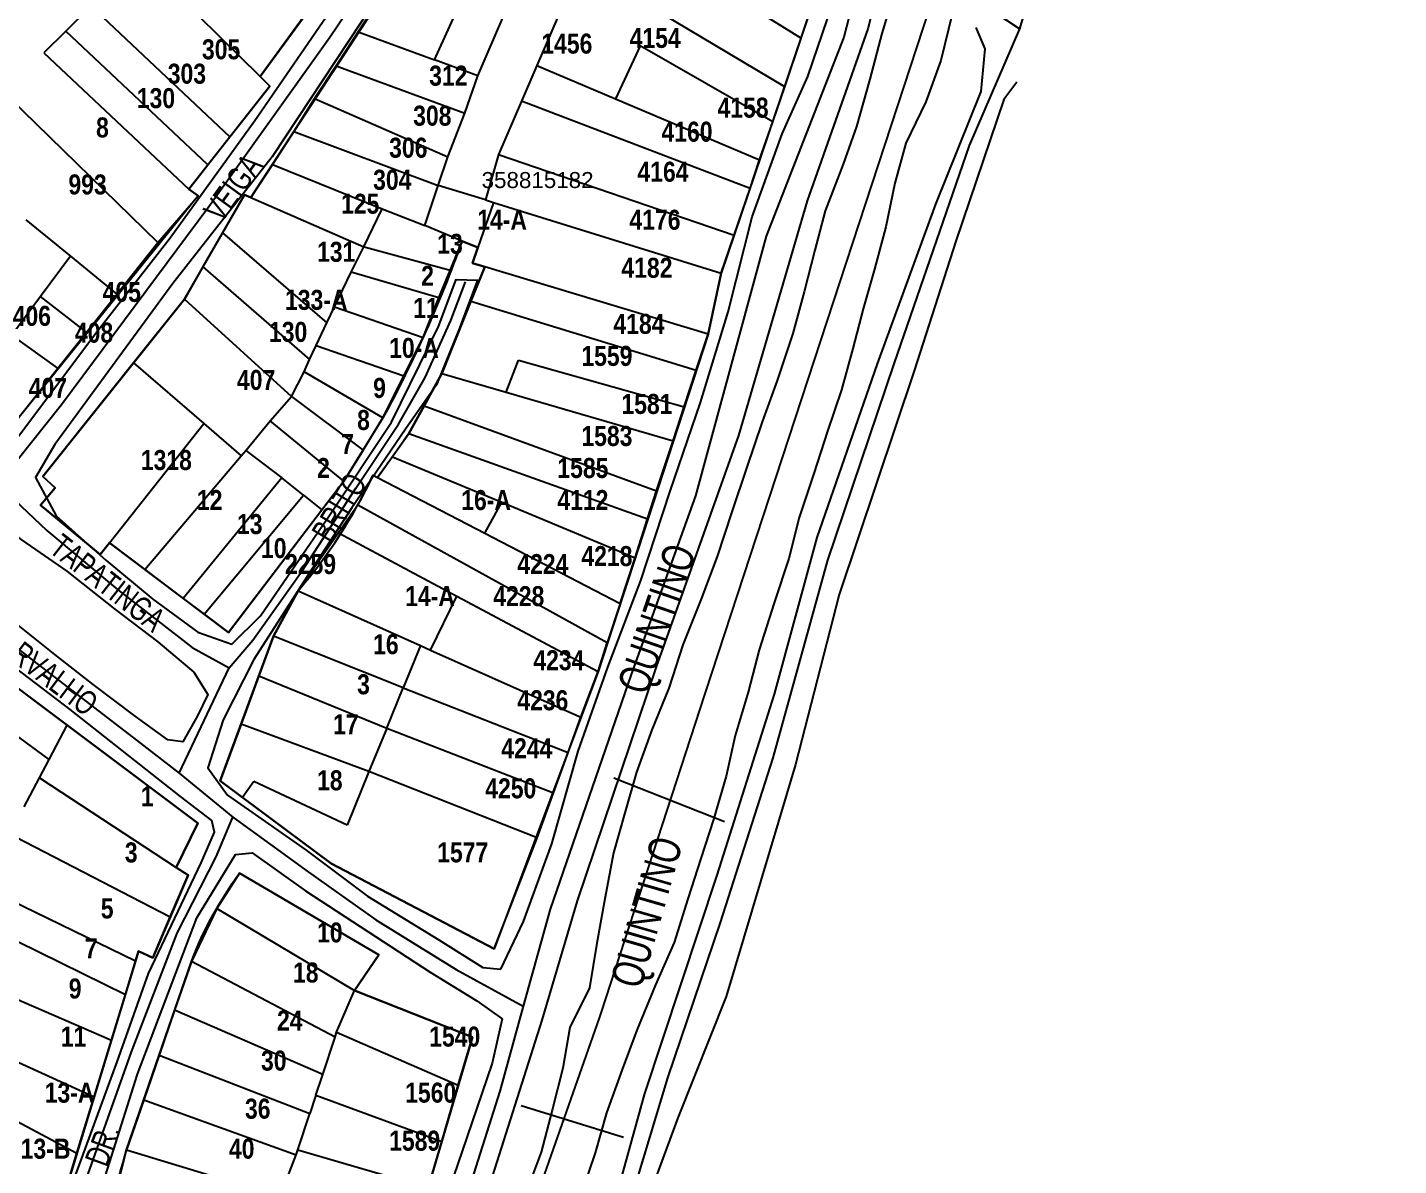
# Model space of a CAD drawing. Extents: x 199665 to 201826, y 4836581 to 4838476.
# Drawn here: x 201585.3 to 201756.4, y 4837050.1 to 4837192.2 of the extents above; entities that cross this region are included whole.
import ezdxf
from ezdxf.enums import TextEntityAlignment as Align

# ---------------------------------------------------------------- set-up
doc = ezdxf.new("R2010")
doc.units = 0
doc.header["$LTSCALE"] = 1.5
doc.header["$MEASUREMENT"] = 0
for name, color, linetype in [('CD-MALHA-LOTES', 40, 'CONTINUOUS'), ('CD_TXT_QUADRA', 7, 'CONTINUOUS'), ('HD-CANAIS', 7, 'CONTINUOUS'), ('HD-TXT-CANAIS', 7, 'CONTINUOUS'), ('LM-LIM-SETOR-FISCAL', 7, 'CONTINUOUS'), ('RU-QUADRAS', 6, 'CONTINUOUS'), ('SV-EIXO-RUA-N-PAV', 6, 'CONTINUOUS'), ('SV-EIXO-RUA-PAV', 20, 'CONTINUOUS'), ('SV-ESTIVAS', 7, 'CONTINUOUS'), ('SV-RUA-NAO-PAV-S-GUIA-C-GUIA', 7, 'CONTINUOUS'), ('SV-RUA-PAVIM-S-GUIA-C-GUIA', 7, 'CONTINUOUS'), ('SV-TXT-RUA-N-PAV-S-GUIA-C-GUIA', 7, 'CONTINUOUS'), ('SV-TXT-RUA-PAV-S-GUIA-C-GUIA', 7, 'CONTINUOUS'), ('Th_NmrPort', 1, 'CONTINUOUS')]:
    doc.layers.add(name, color=color, linetype=linetype)
doc.styles.add('ARIAL', font='ARIAL.TTF')
doc.styles.add('MONOTXT', font='ARIAL.TTF', dxfattribs={"height": 0.2})
doc.styles.get("Standard").update_dxf_attribs({"font": 'swisscbo.ttf'})
doc.linetypes.add('Limite', pattern='A,20,-3,[130,ltypeshp.shx,S=6.35,R=0,X=0,Y=0],-3,20', length=46)

msp = doc.modelspace()

# ---------------------------------------------------------------- linework, layer by layer
at = {"layer": 'CD-MALHA-LOTES', "linetype": 'Continuous'}
for p, q in [((201647.36, 4837223.39), (201626.55, 4837191.67)), ((201636.09, 4837188.17), (201651.26, 4837221.48)), ((201641.5, 4837186.18), (201649.29, 4837204.34)), ((201663.96, 4837202.04), (201681.84, 4837190.89)), ((201614.3, 4837186.07), (201599.36, 4837200.88)), ((201654.27, 4837200.05), (201648.84, 4837187.47)), ((201679.82, 4837184.79), (201654.27, 4837200.05)), ((201681.84, 4837190.89), (201684.34, 4837198.42)), ((201614.3, 4837186.07), (201621.86, 4837196.38)), ((201590.06, 4837191.75), (201593.23, 4837194.86)), ((201593.23, 4837194.86), (201610.54, 4837178.57)), ((201590.06, 4837191.75), (201587.31, 4837189.04)), ((201607.79, 4837175.07), (201590.06, 4837191.75)), ((201626.55, 4837191.67), (201623.8, 4837187.43)), ((201626.55, 4837191.67), (201636.09, 4837188.17)), ((201661.75, 4837189.91), (201658.68, 4837183.3)), ((201678.33, 4837180.43), (201661.75, 4837189.91)), ((201679.82, 4837184.79), (201681.84, 4837190.89)), ((201587.31, 4837189.04), (201605.4, 4837172.04)), ((201641.5, 4837186.18), (201636.09, 4837188.17)), ((201601.54, 4837165.35), (201580.21, 4837186.13)), ((201615.51, 4837184.87), (201614.3, 4837186.07)), ((201623.8, 4837187.43), (201621.11, 4837183.33)), ((201623.8, 4837187.43), (201639.86, 4837181.5)), ((201639.86, 4837181.5), (201641.5, 4837186.18)), ((201648.84, 4837187.47), (201646.94, 4837183.02)), ((201648.84, 4837187.47), (201658.68, 4837183.3)), ((201610.54, 4837178.57), (201615.51, 4837184.87)), ((201678.33, 4837180.43), (201679.82, 4837184.79)), ((201621.11, 4837183.33), (201618.54, 4837179.21)), ((201621.11, 4837183.33), (201637.75, 4837176.05)), ((201646.94, 4837183.02), (201644.06, 4837176.34)), ((201675.49, 4837172.12), (201646.94, 4837183.02)), ((201658.68, 4837183.3), (201676.67, 4837175.67)), ((201637.75, 4837176.05), (201639.86, 4837181.5)), ((201618.54, 4837179.21), (201615.86, 4837175.11)), ((201618.54, 4837179.21), (201636.52, 4837172.47)), ((201676.67, 4837175.67), (201678.33, 4837180.43)), ((201607.79, 4837175.07), (201610.54, 4837178.57)), ((201636.52, 4837172.47), (201637.75, 4837176.05)), ((201644.06, 4837176.34), (201642.46, 4837170.67)), ((201644.06, 4837176.34), (201673.5, 4837166.29)), ((201675.49, 4837172.12), (201676.67, 4837175.67)), ((201605.4, 4837172.04), (201607.79, 4837175.07)), ((201615.86, 4837175.11), (201613.16, 4837170.98)), ((201615.86, 4837175.11), (201629.54, 4837169.57)), ((201634.87, 4837167.5), (201636.52, 4837172.47)), ((201642.46, 4837170.67), (201636.52, 4837172.47)), ((201601.54, 4837165.35), (201606.57, 4837171.17)), ((201606.57, 4837171.17), (201605.4, 4837172.04)), ((201612.36, 4837171.33), (201609.61, 4837166.56)), ((201613.16, 4837170.98), (201612.36, 4837171.33)), ((201613.16, 4837170.98), (201627.25, 4837164.83)), ((201642.46, 4837170.67), (201643.46, 4837170.34)), ((201673.5, 4837166.29), (201675.49, 4837172.12)), ((201627.25, 4837164.83), (201629.54, 4837169.57)), ((201629.54, 4837169.57), (201634.87, 4837167.5)), ((201643.46, 4837170.34), (201641.5, 4837164.73)), ((201643.46, 4837170.34), (201671.87, 4837161.53)), ((201585.06, 4837168.19), (201590.64, 4837163.66)), ((201639.52, 4837165.53), (201634.87, 4837167.5)), ((201609.61, 4837166.56), (201607.16, 4837162.33)), ((201609.61, 4837166.56), (201622.66, 4837155.32)), ((201638.05, 4837161.88), (201639.52, 4837165.53)), ((201639.52, 4837165.53), (201641.5, 4837164.73)), ((201671.87, 4837161.53), (201673.5, 4837166.29)), ((201590.64, 4837163.66), (201586.88, 4837158.6)), ((201590.64, 4837163.66), (201596.41, 4837158.9)), ((201596.41, 4837158.9), (201601.54, 4837165.35)), ((201625.67, 4837161.66), (201627.25, 4837164.83)), ((201627.46, 4837164.74), (201627.25, 4837164.83)), ((201638.05, 4837161.88), (201627.46, 4837164.74)), ((201641.5, 4837164.73), (201640.82, 4837162.8)), ((201607.16, 4837162.33), (201604.87, 4837158.3)), ((201607.16, 4837162.33), (201620.47, 4837150.77)), ((201642.36, 4837162.34), (201640.63, 4837158.03)), ((201640.82, 4837162.8), (201642.36, 4837162.34)), ((201670.23, 4837153.93), (201642.36, 4837162.34)), ((201623.59, 4837157.32), (201625.67, 4837161.66)), ((201636.63, 4837158.47), (201625.67, 4837161.66)), ((201636.63, 4837158.47), (201638.05, 4837161.88)), ((201670.23, 4837153.93), (201671.87, 4837161.53)), ((201586.88, 4837158.6), (201583.3, 4837153.79)), ((201592.62, 4837154.15), (201586.88, 4837158.6)), ((201592.62, 4837154.15), (201596.41, 4837158.9)), ((201604.87, 4837158.3), (201598.49, 4837150.32)), ((201604.87, 4837158.3), (201618.24, 4837146.15)), ((201622.66, 4837155.32), (201623.59, 4837157.32)), ((201623.59, 4837157.32), (201634.65, 4837153.51)), ((201634.65, 4837153.51), (201636.63, 4837158.47)), ((201640.63, 4837158.03), (201637, 4837148.99)), ((201640.63, 4837158.03), (201668.75, 4837149.43)), ((201621.31, 4837152.51), (201622.66, 4837155.32)), ((201589.06, 4837149.68), (201583.3, 4837153.79)), ((201589.06, 4837149.68), (201592.62, 4837154.15)), ((201632.27, 4837148.69), (201634.65, 4837153.51)), ((201668.75, 4837149.43), (201670.23, 4837153.93)), ((201620.47, 4837150.77), (201621.31, 4837152.51)), ((201621.31, 4837152.51), (201632.27, 4837148.69)), ((201598.49, 4837150.32), (201587.17, 4837136.14)), ((201598.49, 4837150.32), (201607.28, 4837142.74)), ((201619.79, 4837149.2), (201620.47, 4837150.77)), ((201645.03, 4837146.66), (201646.56, 4837150.66)), ((201646.56, 4837150.66), (201667.25, 4837144.83)), ((201582.63, 4837141.61), (201589.06, 4837149.68)), ((201618.24, 4837146.15), (201619.79, 4837149.2)), ((201629.65, 4837143.45), (201619.79, 4837149.2)), ((201629.65, 4837143.45), (201632.27, 4837148.69)), ((201637, 4837148.99), (201634.79, 4837144.97)), ((201637, 4837148.99), (201645.03, 4837146.66)), ((201667.25, 4837144.83), (201668.75, 4837149.43)), ((201645.03, 4837146.66), (201665.86, 4837140.61)), ((201615.57, 4837143.1), (201618.24, 4837146.15)), ((201618.24, 4837146.15), (201627.16, 4837139.42)), ((201634.79, 4837144.97), (201632.89, 4837141.52)), ((201634.79, 4837144.97), (201663.81, 4837134.35)), ((201665.86, 4837140.61), (201667.25, 4837144.83)), ((201627.16, 4837139.42), (201629.65, 4837143.45)), ((201595.49, 4837127.84), (201607.28, 4837142.74)), ((201607.28, 4837142.74), (201611.94, 4837138.72)), ((201612.51, 4837139.39), (201615.57, 4837143.1)), ((201624.78, 4837135.54), (201615.57, 4837143.1)), ((201632.89, 4837141.52), (201630.85, 4837138.61)), ((201632.89, 4837141.52), (201662.66, 4837130.84)), ((201663.81, 4837134.35), (201665.86, 4837140.61)), ((201599.9, 4837124.53), (201611.94, 4837138.72)), ((201611.94, 4837138.72), (201612.51, 4837139.39)), ((201612.51, 4837139.39), (201617.02, 4837135.96)), ((201627.16, 4837139.42), (201624.78, 4837135.54)), ((201630.85, 4837138.61), (201628.96, 4837136.03)), ((201630.85, 4837138.61), (201644.48, 4837132.93)), ((201626.5, 4837132.56), (201628.43, 4837136.3)), ((201628.43, 4837136.3), (201628.96, 4837136.03)), ((201588.73, 4837134.72), (201586.91, 4837132.56)), ((201587.17, 4837136.14), (201588.73, 4837134.72)), ((201617.02, 4837135.96), (201604.71, 4837120.9)), ((201619.71, 4837133.81), (201617.02, 4837135.96)), ((201622.02, 4837131.96), (201624.78, 4837135.54)), ((201628.96, 4837136.03), (201642.36, 4837129.06)), ((201607.31, 4837118.95), (201619.71, 4837133.81)), ((201619.71, 4837133.81), (201622.02, 4837131.96)), ((201642.36, 4837129.06), (201644.48, 4837132.93)), ((201644.48, 4837132.93), (201661.13, 4837126)), ((201662.66, 4837130.84), (201663.81, 4837134.35)), ((201586.91, 4837132.56), (201594.35, 4837126.4)), ((201610.37, 4837116.67), (201622.02, 4837131.96)), ((201626.5, 4837132.56), (201624.09, 4837129.1)), ((201657.62, 4837115.36), (201626.5, 4837132.56)), ((201661.13, 4837126), (201662.66, 4837130.84)), ((201594.35, 4837126.4), (201595.49, 4837127.84)), ((201595.49, 4837127.84), (201599.9, 4837124.53)), ((201624.09, 4837129.1), (201619.05, 4837121.85)), ((201624.09, 4837129.1), (201638.86, 4837121.21)), ((201642.36, 4837129.06), (201659.26, 4837120.27)), ((201659.26, 4837120.27), (201661.13, 4837126)), ((201599.9, 4837124.53), (201604.71, 4837120.9)), ((201604.71, 4837120.9), (201607.31, 4837118.95)), ((201619.05, 4837121.85), (201616, 4837116.19)), ((201619.05, 4837121.85), (201634.33, 4837115.03)), ((201635.6, 4837114.46), (201638.86, 4837121.21)), ((201638.86, 4837121.21), (201656.5, 4837111.79)), ((201659.26, 4837120.27), (201657.62, 4837115.36)), ((201607.31, 4837118.95), (201610.37, 4837116.67)), ((201616, 4837116.19), (201614.16, 4837111.25)), ((201632.16, 4837109.73), (201616, 4837116.19)), ((201590.22, 4837105.09), (201578.05, 4837114.22)), ((201634.33, 4837115.03), (201632.16, 4837109.73)), ((201634.33, 4837115.03), (201635.6, 4837114.46)), ((201635.6, 4837114.46), (201654.36, 4837106.09)), ((201656.5, 4837111.79), (201657.62, 4837115.36)), ((201587.98, 4837100.82), (201571.45, 4837112.85)), ((201614.16, 4837111.25), (201611.93, 4837105.23)), ((201614.16, 4837111.25), (201630.11, 4837104.7)), ((201654.36, 4837106.09), (201656.5, 4837111.79)), ((201630.11, 4837104.7), (201632.16, 4837109.73)), ((201632.16, 4837109.73), (201652.78, 4837101.68)), ((201652.78, 4837101.68), (201654.36, 4837106.09)), ((201587.98, 4837100.82), (201590.22, 4837105.09)), ((201606.52, 4837092.86), (201590.22, 4837105.09)), ((201611.93, 4837105.23), (201609.31, 4837098.15)), ((201627.89, 4837099.29), (201611.93, 4837105.23)), ((201630.11, 4837104.7), (201627.89, 4837099.29)), ((201630.11, 4837104.7), (201650.95, 4837096.63)), ((201586.78, 4837098.53), (201587.98, 4837100.82)), ((201650.95, 4837096.63), (201652.78, 4837101.68)), ((201627.89, 4837099.29), (201625.17, 4837092.6)), ((201648.91, 4837091.02), (201627.89, 4837099.29)), ((201584.87, 4837094.9), (201586.78, 4837098.53)), ((201586.78, 4837098.53), (201603.84, 4837087.33)), ((201609.31, 4837098.15), (201612.11, 4837096.06)), ((201613.54, 4837098.04), (201612.11, 4837096.06)), ((201625.17, 4837092.6), (201613.54, 4837098.04)), ((201612.11, 4837096.06), (201623.19, 4837087.83)), ((201648.91, 4837091.02), (201650.95, 4837096.63)), ((201603.84, 4837087.33), (201606.52, 4837092.86)), ((201583.76, 4837091.16), (201603.09, 4837081.14)), ((201643.55, 4837077.14), (201648.91, 4837091.02)), ((201605.32, 4837086.36), (201603.84, 4837087.33)), ((201623.19, 4837087.83), (201643.55, 4837077.14)), ((201603.09, 4837081.14), (201605.32, 4837086.36)), ((201611.75, 4837086.61), (201608.89, 4837082.2)), ((201629.15, 4837076.4), (201611.75, 4837086.61)), ((201598.76, 4837075.62), (201581.61, 4837083.93)), ((201608.89, 4837082.2), (201605.73, 4837075.57)), ((201608.89, 4837082.2), (201626.08, 4837071.96)), ((201580.41, 4837079.88), (201597.49, 4837071.46)), ((201600.91, 4837076.05), (201603.09, 4837081.14)), ((201598.76, 4837075.62), (201599.14, 4837076.87)), ((201599.14, 4837076.87), (201600.91, 4837076.05)), ((201626.08, 4837071.96), (201629.15, 4837076.4)), ((201597.49, 4837071.46), (201598.76, 4837075.62)), ((201605.73, 4837075.57), (201603.64, 4837069.48)), ((201623.66, 4837066.14), (201605.73, 4837075.57)), ((201578.44, 4837073.24), (201595.74, 4837065.76)), ((201595.74, 4837065.76), (201597.49, 4837071.46)), ((201623.86, 4837066.77), (201626.08, 4837071.96)), ((201640.81, 4837066.14), (201626.08, 4837071.96)), ((201603.64, 4837069.48), (201601.71, 4837063.86)), ((201622.13, 4837061.48), (201603.64, 4837069.48)), ((201576.06, 4837066.63), (201593.58, 4837058.68)), ((201622.13, 4837061.48), (201623.66, 4837066.14)), ((201623.66, 4837066.14), (201623.86, 4837066.77)), ((201623.86, 4837066.77), (201639.05, 4837060.13)), ((201639.05, 4837060.13), (201640.81, 4837066.14)), ((201593.58, 4837058.68), (201595.74, 4837065.76)), ((201601.71, 4837063.86), (201599.79, 4837058.28)), ((201601.71, 4837063.86), (201620.52, 4837056.58)), ((201574, 4837060.95), (201591.43, 4837051.64)), ((201621.28, 4837058.9), (201622.13, 4837061.48)), ((201636.98, 4837053.08), (201639.05, 4837060.13)), ((201591.43, 4837051.64), (201593.58, 4837058.68)), ((201599.79, 4837058.28), (201597.64, 4837052.04)), ((201599.79, 4837058.28), (201618.82, 4837051.45)), ((201621.28, 4837058.9), (201620.52, 4837056.58)), ((201621.28, 4837058.9), (201636.98, 4837053.08)), ((201619.03, 4837052.04), (201620.52, 4837056.58)), ((201635.29, 4837047.3), (201636.98, 4837053.08)), ((201589.44, 4837045.12), (201591.43, 4837051.64)), ((201597.56, 4837051.8), (201596.43, 4837047.35)), ((201597.64, 4837052.04), (201597.56, 4837051.8)), ((201597.64, 4837052.04), (201616.8, 4837046.25)), ((201616.8, 4837046.25), (201618.82, 4837051.45)), ((201618.82, 4837051.45), (201619.03, 4837052.04)), ((201619.03, 4837052.04), (201635.29, 4837047.3))]:
    msp.add_line(p, q, dxfattribs=at)
at = {"layer": 'HD-CANAIS'}
for p, q in [((201700.7, 4837193.88), (201699.29, 4837188.09)), ((201699.29, 4837188.09), (201697.41, 4837182.92)), ((201697.41, 4837182.92), (201694.92, 4837177.76)), ((201694.92, 4837177.76), (201693.55, 4837172.79)), ((201693.55, 4837172.79), (201692.41, 4837167.31)), ((201692.41, 4837167.31), (201691.03, 4837162.03)), ((201691.03, 4837162.03), (201689.6, 4837157.06)), ((201689.6, 4837157.06), (201688.32, 4837152.13)), ((201688.32, 4837152.13), (201686.89, 4837146.96)), ((201686.89, 4837146.96), (201685.16, 4837141.79)), ((201685.16, 4837141.79), (201683.43, 4837136.52)), ((201683.43, 4837136.52), (201681.59, 4837131)), ((201681.59, 4837131), (201680.31, 4837125.88)), ((201680.31, 4837125.88), (201678.47, 4837120.36)), ((201678.47, 4837120.36), (201676.63, 4837114.49)), ((201676.63, 4837114.49), (201675.25, 4837109.22)), ((201675.25, 4837109.22), (201673.61, 4837103.8)), ((201673.61, 4837103.8), (201672.48, 4837098.72)), ((201672.48, 4837098.72), (201670.9, 4837093.3)), ((201670.9, 4837093.3), (201669.32, 4837088.42)), ((201669.32, 4837088.42), (201667.69, 4837083.4)), ((201667.69, 4837083.4), (201666.01, 4837077.93)), ((201666.01, 4837077.93), (201663.67, 4837072.67)), ((201663.67, 4837072.67), (201661.33, 4837067.01)), ((201661.33, 4837067.01), (201659.51, 4837062.09)), ((201659.51, 4837062.09), (201657.57, 4837056.68)), ((201657.57, 4837056.68), (201656.14, 4837051.7)), ((201656.14, 4837051.7), (201654.47, 4837046.78))]:
    msp.add_line(p, q, dxfattribs=at)
msp.add_lwpolyline([(201693.57, 4837196.87), (201691.94, 4837191.44), (201690.45, 4837185.77), (201688.76, 4837179.85), (201687.08, 4837175.13), (201684.84, 4837169.32), (201683.56, 4837164.39), (201682.23, 4837159.22), (201680.8, 4837153.99), (201678.86, 4837148.13), (201676.98, 4837142.96), (201675.04, 4837137.19), (201673.2, 4837131.73), (201671.36, 4837126.16), (201669.33, 4837120.74), (201667.09, 4837115.13), (201665.35, 4837109.71), (201663.22, 4837104.5), (201661.29, 4837099.23), (201659.86, 4837094.16), (201658.43, 4837089.13), (201657.34, 4837083.41), (201656.35, 4837077.88), (201655.42, 4837072.29), (201652.99, 4837067.34), (201652.11, 4837062.25), (201650.78, 4837057.03), (201649.39, 4837051.75), (201647.52, 4837046.79)], dxfattribs=at)
at = {"layer": 'LM-LIM-SETOR-FISCAL', "linetype": 'Limite', "ltscale": 0.1, "const_width": 0.25}
msp.add_lwpolyline([(200976.72, 4836660.04), (201029.68, 4836650.57), (201082.74, 4836640.53), (201120.56, 4836662.45), (201159.2, 4836654.75), (201242.65, 4836635.7), (201311.16, 4836620.02), (201344.07, 4836614.06), (201404.24, 4836602.34), (201465.09, 4836590.17), (201502.2, 4836583.04), (201514.19, 4836580.66), (201521.93, 4836665.19), (201553.41, 4836752.43), (201587.6, 4836863.42), (201599.18, 4836899.57), (201622.52, 4836971.26), (201656.74, 4837068.75), (201669.56, 4837108.13), (201725.18, 4837277.93), (201746.7, 4837344.82), (201756.31, 4837372.75)], dxfattribs=at)
at = {"layer": 'RU-QUADRAS', "color": 6, "linetype": 'Continuous'}
msp.add_lwpolyline([(201555.19, 4837211.46), (201598.37, 4837265.67), (201607.1, 4837258.39), (201635.77, 4837232.27), (201636.74, 4837233.15), (201644.43, 4837226.27), (201628.5, 4837207.36), (201629.25, 4837206.65), (201614.3, 4837186.07), (201615.51, 4837184.87), (201605.4, 4837172.04), (201606.57, 4837171.17), (201582.63, 4837141.61)], dxfattribs=at)
for points in [[(201684.34, 4837198.42), (201671.87, 4837161.53), (201670.23, 4837153.93), (201656.53, 4837111.77), (201643.55, 4837077.14), (201623.19, 4837087.83), (201609.31, 4837098.15), (201616, 4837116.19), (201619.05, 4837121.85, 0.065782), (201628.43, 4837136.3), (201628.96, 4837136.03), (201632.89, 4837141.52), (201637, 4837148.99), (201642.36, 4837162.34), (201640.82, 4837162.8), (201641.5, 4837164.73), (201639.52, 4837165.53, -0.038176), (201629.65, 4837143.45), (201624.78, 4837135.54), (201610.37, 4837116.67), (201595.49, 4837127.84), (201594.35, 4837126.4), (201586.91, 4837132.56), (201588.73, 4837134.72), (201587.17, 4837136.14), (201604.87, 4837158.3), (201612.36, 4837171.33), (201613.16, 4837170.98), (201647.36, 4837223.39)], [(201531.34, 4837034.24), (201540.54, 4837054.01), (201539.46, 4837054.43, 0.024455), (201564.39, 4837102.78), (201571.45, 4837112.85), (201569.37, 4837114.37), (201572.53, 4837118.35), (201573.99, 4837117.25), (201575.3, 4837118.71), (201579.3, 4837115.71), (201578.05, 4837114.22), (201606.52, 4837092.86), (201603.84, 4837087.33), (201605.32, 4837086.36), (201600.91, 4837076.05), (201599.14, 4837076.87), (201573.52, 4836992.96)]]:
    msp.add_lwpolyline(points, format="xyb", dxfattribs=at)
msp.add_lwpolyline([(201580.2, 4836995.74), (201584.08, 4836996.87), (201584.26, 4837000.06), (201591.01, 4837023.09), (201589.27, 4837023.48), (201589.97, 4837027.07), (201591.97, 4837026.7, -0.027693), (201597.63, 4837052.04), (201605.73, 4837075.57, -0.065377), (201611.75, 4837086.61), (201629.15, 4837076.4), (201626.08, 4837071.96), (201640.81, 4837066.14), (201621.54, 4837000.78, 0.03199), (201613.59, 4836978.89), (201603.76, 4836976.39), (201604.2, 4836974.77), (201587.23, 4836971.09), (201583.47, 4836993.52), (201581.16, 4836992.89)], format="xyb", close=True, dxfattribs=at)
at = {"layer": 'SV-EIXO-RUA-N-PAV'}
msp.add_line((201709.13, 4837192.03), (201690.59, 4837204.26), dxfattribs=at)
for points in [[(201651.04, 4837230.8), (201638.41, 4837213.77), (201623.02, 4837190.97), (201607.91, 4837169.82), (201589.51, 4837145.09), (201583.97, 4837138.13), (201582.1, 4837134.67), (201577.97, 4837128.61), (201572.48, 4837122.84), (201567.53, 4837117.62), (201564.51, 4837112.54), (201563.96, 4837107.87), (201551.6, 4837083.97), (201541.16, 4837065.02), (201533.47, 4837047.99)], [(201604.21, 4837099.11), (201610.45, 4837112.25), (201613.42, 4837115.72), (201619.56, 4837124.38), (201626.26, 4837134.7), (201631.57, 4837142.66), (201634.92, 4837148.52), (201638.13, 4837155.64), (201639.94, 4837160.46)], [(201545.03, 4837137.75), (201556.23, 4837132.15), (201572.48, 4837122.84), (201577.63, 4837119.67), (201586.05, 4837113.06), (201598.88, 4837103.23), (201604.21, 4837099.11), (201610.91, 4837093.61), (201620.33, 4837086.79), (201628.75, 4837080.78), (201638.78, 4837074.56), (201647.16, 4837070.01)], [(201582.1, 4837134.67), (201587.7, 4837129.39), (201596.49, 4837122.03), (201605.84, 4837114.77), (201610.45, 4837112.25)], [(201583.33, 4836963.11), (201578.77, 4836981.22), (201576.9, 4836991.08), (201577.93, 4836996.44), (201581.52, 4837006.19), (201587.02, 4837027.78), (201591.25, 4837044.61), (201598.24, 4837064.29), (201603.95, 4837079.11), (201608.82, 4837088.63), (201610.91, 4837093.61)]]:
    msp.add_lwpolyline(points, dxfattribs=at)
at = {"layer": 'SV-EIXO-RUA-PAV'}
for p, q in [((201719.4, 4837227.99), (201709.13, 4837192.03)), ((201709.13, 4837192.03), (201702.85, 4837177.48)), ((201702.85, 4837177.48), (201693.43, 4837150.22)), ((201693.43, 4837150.22), (201685.15, 4837125.68)), ((201685.15, 4837125.68), (201678.3, 4837100.99)), ((201678.3, 4837100.99), (201671.74, 4837080.44)), ((201671.74, 4837080.44), (201665.18, 4837061.03)), ((201665.18, 4837061.03), (201658.33, 4837038.48))]:
    msp.add_line(p, q, dxfattribs=at)
msp.add_lwpolyline([(201750.69, 4837382.05), (201732.69, 4837329.84), (201714.57, 4837276.34), (201697.72, 4837229.57), (201690.59, 4837204.26), (201687.19, 4837191.02), (201677.5, 4837166.17), (201668.65, 4837133.73), (201660.65, 4837111.4), (201650.53, 4837082.12), (201647.16, 4837070.01), (201644.22, 4837059.37), (201636.63, 4837035.36)], dxfattribs=at)
at = {"layer": 'SV-ESTIVAS'}
for points in [[(201658.48, 4837098.53), (201672.29, 4837093.07)], [(201659.67, 4837053.6), (201646.88, 4837057.54)]]:
    msp.add_lwpolyline(points, dxfattribs=at)
at = {"layer": 'SV-RUA-NAO-PAV-S-GUIA-C-GUIA'}
for points in [[(201581.37, 4837244.32), (201599.73, 4837267.38), (201608.89, 4837259.47), (201619.46, 4837250.17), (201633.95, 4837239.71), (201646.61, 4837231.08), (201647.7, 4837230.22), (201647.47, 4837228.72), (201638.58, 4837216.32), (201624.77, 4837196.74), (201613.67, 4837180.57), (201603.09, 4837165.89), (201593.75, 4837153.94), (201583.69, 4837140.5)], [(201630.09, 4837197.71), (201615.8, 4837176.04), (201603.4, 4837160.24), (201594.97, 4837148.73), (201588.68, 4837140.13), (201586.27, 4837136), (201588.84, 4837131.23), (201595.05, 4837125.7), (201600.9, 4837120.82), (201606.55, 4837116.72), (201610.79, 4837115.22), (201614.35, 4837118.76), (201622.94, 4837131.23), (201630.7, 4837142.92), (201636.57, 4837154.89), (201638.79, 4837160.76), (201641.45, 4837160.65), (201639.12, 4837154.44), (201636.35, 4837147.57), (201632.47, 4837142.03), (201625.76, 4837132.23), (201619.71, 4837122.93), (201613.51, 4837113.28), (201609.69, 4837105.75), (201607.8, 4837099.78), (201610.24, 4837096.35), (201620.04, 4837089.46), (201627.7, 4837083.75), (201636.61, 4837078.27), (201642.11, 4837074.84), (201644.35, 4837074.61)], [(201589.63, 4837044.45), (201596.47, 4837063.03), (201600.39, 4837074.06), (201606.96, 4837087.9), (201608.62, 4837091.72), (201608.29, 4837093.18), (201604.39, 4837096.18), (201590.61, 4837107.03), (201576.73, 4837117.58), (201573.36, 4837119.77), (201572.4, 4837119.04), (201570.31, 4837116.42), (201566.96, 4837110.38), (201560.2, 4837096.84), (201553.37, 4837081.96), (201543.4, 4837064.92), (201537.54, 4837051.67), (201530.66, 4837036.88)], [(201614.73, 4836977.99), (201609.8, 4836976.01), (201598.53, 4836971.38), (201584.71, 4836967.19), (201583.14, 4836969.01), (201580.65, 4836979.29), (201579.27, 4836989.75), (201579.56, 4836995.49), (201583.21, 4837005.23), (201584.99, 4837010.2), (201588.48, 4837025.33), (201593.74, 4837044.89), (201599, 4837061.49), (201606.4, 4837081.02), (201611.23, 4837088.94), (201613.33, 4837089.16), (201619.96, 4837084.41), (201635.55, 4837074.24), (201641.38, 4837070.66), (201644.52, 4837068.4)]]:
    msp.add_lwpolyline(points, dxfattribs=at)
msp.add_lwpolyline([(201577.31, 4837122.91), (201577.53, 4837124.21), (201580.28, 4837127.56), (201582.47, 4837129.83), (201584.54, 4837128.25), (201590.18, 4837124.32), (201596.16, 4837119.58), (201601.54, 4837115.51), (201606.03, 4837111.69), (201607.79, 4837108.92), (201606.5, 4837106.24), (201604.65, 4837103.02), (201602.8, 4837103.25), (201598.7, 4837106.21), (201593.46, 4837110.18), (201588.67, 4837113.9), (201583.29, 4837118.23), (201578.69, 4837121.79)], close=True, dxfattribs=at)
at = {"layer": 'SV-RUA-PAVIM-S-GUIA-C-GUIA'}
for points in [[(201644.35, 4837074.61), (201647.2, 4837080.56), (201650.75, 4837090.25), (201654.03, 4837101.84), (201657.7, 4837112.32), (201661.82, 4837123.15), (201665.49, 4837134.29), (201669.31, 4837145.37), (201672.74, 4837156.71), (201675.73, 4837168.56), (201679.49, 4837178.94), (201682.7, 4837186.09), (201687.53, 4837200.3), (201686.06, 4837202.37)], [(201691.91, 4837198.99), (201690.2, 4837192.06), (201682.61, 4837170.55), (201674.05, 4837141.26), (201663.75, 4837112.38), (201653.89, 4837083.16), (201649.5, 4837068.24), (201642.46, 4837046.11), (201634.34, 4837022.6), (201625.51, 4837001.55), (201616.62, 4836973.81), (201612.42, 4836960.24), (201609.24, 4836949.99), (201603.49, 4836930.89), (201584.87, 4836870.89), (201552.8, 4836774.75), (201542.41, 4836746.77)], [(201708.79, 4837185.4), (201707.16, 4837183.23), (201701.18, 4837165.53), (201695.98, 4837149.32), (201686.59, 4837121.39), (201681.16, 4837100.19), (201672.5, 4837071.19), (201666.46, 4837056.04), (201663.75, 4837048.74), (201659.75, 4837036.11), (201655.9, 4837036.17), (201657.27, 4837040.75), (201662.36, 4837059.1), (201671.39, 4837086.34), (201678.54, 4837108.97), (201683.85, 4837128.52), (201691.39, 4837150.19), (201698.65, 4837170.16), (201704.33, 4837184.22), (201704.81, 4837189.55), (201703.7, 4837192.22)], [(201644.52, 4837068.4), (201643.27, 4837062.88), (201640.13, 4837053.59), (201636.3, 4837042.41), (201630.8, 4837023.7), (201621.52, 4836996.24), (201616.59, 4836984.65), (201614.73, 4836977.99)]]:
    msp.add_lwpolyline(points, dxfattribs=at)

# ---------------------------------------------------------------- texts
at = {"layer": 'CD_TXT_QUADRA', "color": 7, "linetype": 'Continuous', "style": 'MONOTXT'}
msp.add_text('358815182', height=2, dxfattribs=at).set_placement((201641.96, 4837172.16))
at = {"layer": 'HD-TXT-CANAIS', "style": 'ARIAL', "width": 0.7}
msp.add_text('QUINTINO', height=4, rotation=74, dxfattribs=at).set_placement((201661.85, 4837072.02))
at = {"layer": 'SV-TXT-RUA-N-PAV-S-GUIA-C-GUIA', "style": 'ARIAL', "width": 0.7}
for s, rotation, p in [('VEIGA', 54, (201609.5, 4837167.7)), ('BRITO', 59, (201623.18, 4837127.66)), ('TAPATINGA', 322, (201587.81, 4837126.79)), ('CARVALHO', 323, (201579.67, 4837115.78)), ('DR.', 70, (201595.18, 4837049.78))]:
    msp.add_text(s, height=3, rotation=rotation, dxfattribs=at).set_placement(p)
at = {"layer": 'SV-TXT-RUA-PAV-S-GUIA-C-GUIA', "style": 'ARIAL', "width": 0.7}
msp.add_text('QUINTINO', height=4, rotation=71, dxfattribs=at).set_placement((201662.6, 4837108.7))
at = {"layer": 'Th_NmrPort', "color": 1}
for s, p in [('1456', (201649.42, 4837190.2)), ('4154', (201660.45, 4837190.91)), ('305', (201607.05, 4837189.49)), ('303', (201602.78, 4837186.44)), ('312', (201635.42, 4837186.2)), ('130', (201598.92, 4837183.39)), ('308', (201633.42, 4837181.2)), ('4158', (201671.42, 4837182.2)), ('8', (201593.83, 4837179.73)), ('4160', (201664.42, 4837179.2)), ('306', (201630.42, 4837177.2)), ('304', (201628.42, 4837173.2)), ('4164', (201661.42, 4837174.2)), ('993', (201590.38, 4837172.61)), ('125', (201624.42, 4837170.2)), ('14-A', (201641.42, 4837168.2)), ('4176', (201660.42, 4837168.2)), ('131', (201621.42, 4837164.2)), ('13', (201636.42, 4837165.2)), ('2', (201634.42, 4837161.2)), ('4182', (201659.42, 4837162.2)), ('405', (201594.65, 4837159.19)), ('133-A', (201617.42, 4837158.2)), ('406', (201583.42, 4837156.2)), ('11', (201633.42, 4837157.2)), ('408', (201591.19, 4837154.1)), ('130', (201615.42, 4837154.2)), ('4184', (201658.42, 4837155.2)), ('10-A', (201630.42, 4837152.2)), ('1559', (201654.42, 4837151.2)), ('407', (201585.42, 4837147.2)), ('407', (201611.42, 4837148.2)), ('9', (201628.42, 4837147.2)), ('1581', (201659.42, 4837145.2)), ('8', (201626.42, 4837143.2)), ('7', (201624.42, 4837140.2)), ('1583', (201654.42, 4837141.2)), ('1318', (201599.42, 4837138.2)), ('2', (201621.42, 4837137.2)), ('1585', (201651.42, 4837137.2)), ('12', (201606.42, 4837133.2)), ('16-A', (201639.42, 4837133.2)), ('4112', (201651.42, 4837133.2)), ('13', (201611.42, 4837130.2)), ('10', (201614.42, 4837127.2)), ('2259', (201617.42, 4837125.2)), ('4224', (201646.42, 4837125.2)), ('4218', (201654.42, 4837126.2)), ('14-A', (201632.42, 4837121.2)), ('4228', (201643.42, 4837121.2)), ('16', (201628.42, 4837115.2)), ('4234', (201648.42, 4837113.2)), ('3', (201626.42, 4837110.2)), ('4236', (201646.42, 4837108.2)), ('17', (201623.42, 4837105.2)), ('4244', (201644.42, 4837102.2)), ('18', (201621.42, 4837098.2)), ('1', (201599.42, 4837096.2)), ('4250', (201642.42, 4837097.2)), ('3', (201597.42, 4837089.2)), ('1577', (201636.42, 4837089.2)), ('5', (201594.42, 4837082.2)), ('10', (201621.42, 4837079.2)), ('7', (201592.42, 4837077.2)), ('18', (201618.42, 4837074.2)), ('9', (201590.42, 4837072.2)), ('24', (201616.42, 4837068.2)), ('11', (201589.42, 4837066.2)), ('1540', (201635.42, 4837066.2)), ('30', (201614.42, 4837063.2)), ('13-A', (201587.42, 4837059.2)), ('1560', (201632.42, 4837059.2)), ('36', (201612.42, 4837057.2)), ('1589', (201630.42, 4837053.2)), ('13-B', (201584.42, 4837052.2)), ('40', (201610.42, 4837052.2))]:
    msp.add_text(s, height=2.5, dxfattribs=at).set_placement(p, align=Align.MIDDLE_LEFT)

doc.saveas('drawing.dxf')
